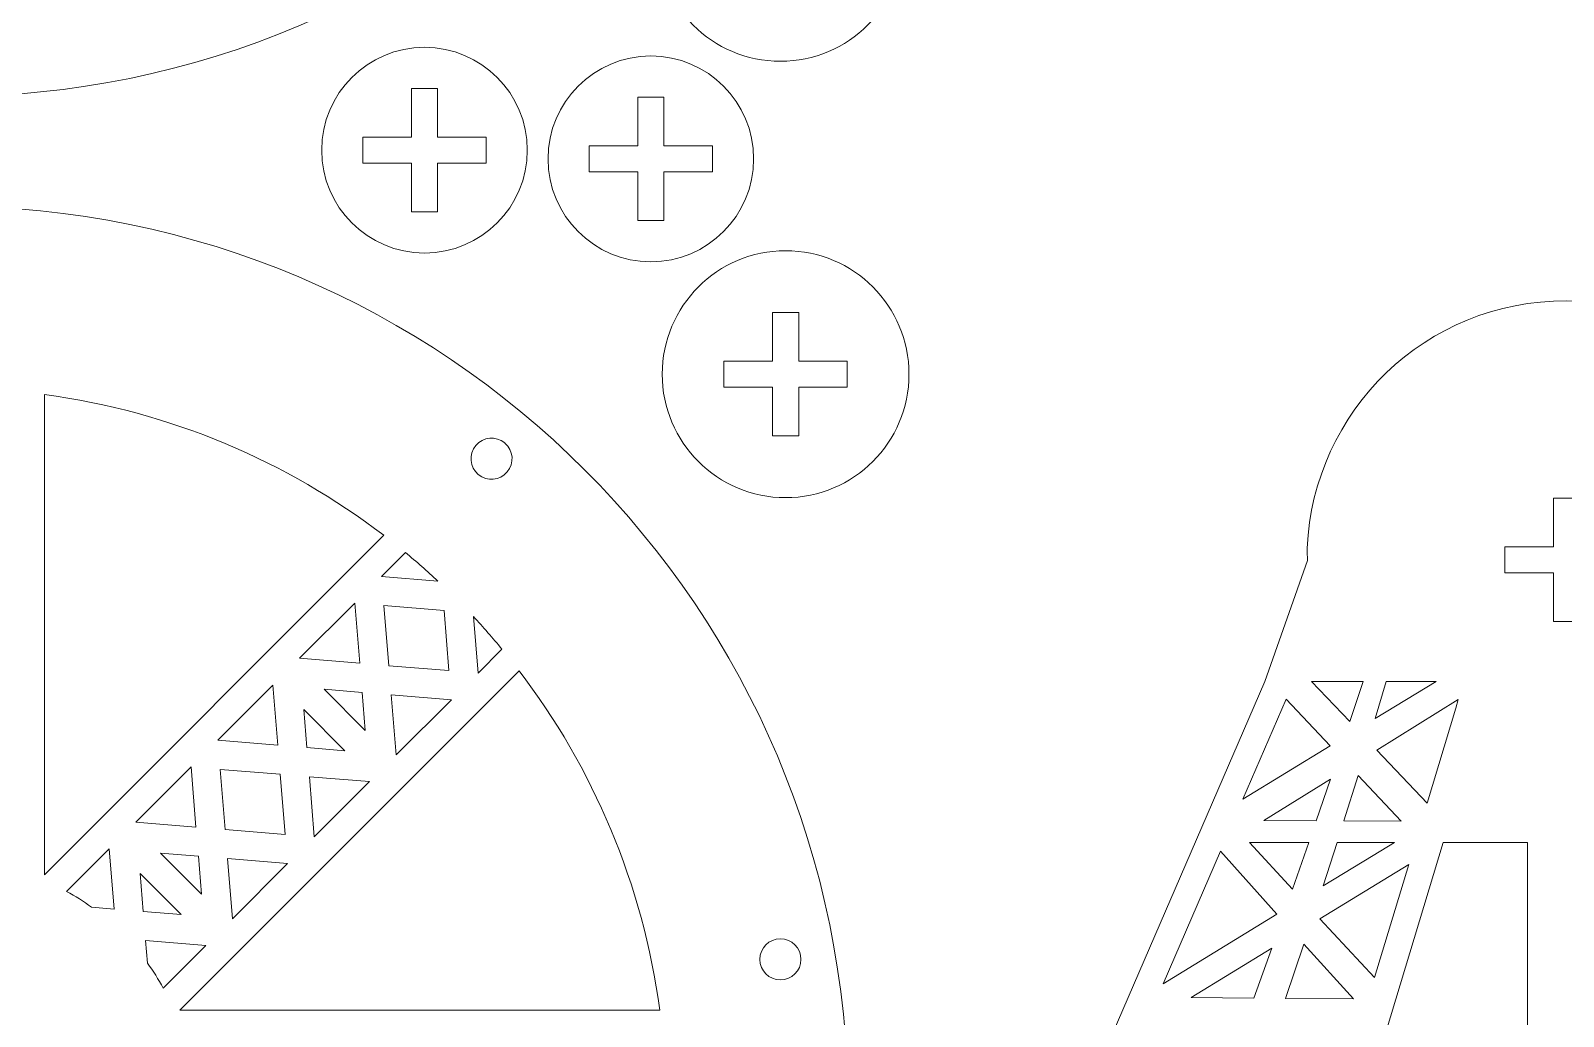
# Model space of a CAD drawing. Header units: millimetres. Extents: x -970 to 970, y -600 to 600.
# Drawn here: x 205.7 to 578.4, y -323.1 to -83.5 of the extents above; entities that cross this region are included whole.
import ezdxf

# ---------------------------------------------------------------- set-up
doc = ezdxf.new("R2010")
doc.units = ezdxf.units.MM
doc.header["$MEASUREMENT"] = 0
doc.layers.add('Camada 1', color=7, linetype='Continuous')

msp = doc.modelspace()

# ---------------------------------------------------------------- linework, layer by layer
at = {"layer": 'Camada 1', "color": 230, "lineweight": 9}
for points, knots in [([(-32.9113, 119.0985), (-32.9113, -1.6723), (64.9923, -99.5767), (185.7621, -99.5775), (185.7621, -99.5775), (306.5329, -99.5784), (404.4373, -1.674), (404.4382, 119.0968), (404.4382, 119.0968), (404.4382, 239.8675), (306.5338, 337.7718), (185.763, 337.7718), (185.763, 337.7718), (64.9931, 337.7718), (-32.9113, 239.8683), (-32.9113, 119.0985)], [0, 0, 0, 0, 0.2, 0.2, 0.2, 0.2, 0.4, 0.4, 0.4, 0.4, 0.6, 0.6, 0.6, 0.6, 1, 1, 1, 1]), ([(387.9927, -90.9812), (404.5611, -90.9813), (417.9926, -77.5499), (417.9927, -60.9813), (417.9927, -60.9813), (417.9927, -44.4128), (404.5613, -30.9813), (387.9928, -30.9813), (387.9928, -30.9813), (371.4243, -30.9813), (357.9928, -44.4127), (357.9928, -60.9812), (357.9928, -60.9812), (357.9928, -77.5496), (371.4242, -90.9811), (387.9927, -90.9812)], [0, 0, 0, 0, 0.2, 0.2, 0.2, 0.2, 0.4, 0.4, 0.4, 0.4, 0.6, 0.6, 0.6, 0.6, 1, 1, 1, 1]), ([(326.4623, -112.5857), (326.4623, -98.7786), (315.2695, -87.5857), (301.4624, -87.5857), (301.4624, -87.5857), (287.6553, -87.5857), (276.4624, -98.7785), (276.4624, -112.5856), (276.4624, -112.5856), (276.4624, -126.3927), (287.6552, -137.5855), (301.4623, -137.5856), (301.4623, -137.5856), (315.2694, -137.5857), (326.4622, -126.3929), (326.4623, -112.5857)], [0, 0, 0, 0, 0.2, 0.2, 0.2, 0.2, 0.4, 0.4, 0.4, 0.4, 0.6, 0.6, 0.6, 0.6, 1, 1, 1, 1]), ([(381.4956, -114.7024), (381.4956, -100.8953), (370.3028, -89.7024), (356.4957, -89.7024), (356.4957, -89.7024), (342.6886, -89.7024), (331.4957, -100.8952), (331.4957, -114.7023), (331.4957, -114.7023), (331.4957, -128.5094), (342.6885, -139.7022), (356.4956, -139.7023), (356.4956, -139.7023), (370.3027, -139.7024), (381.4955, -128.5096), (381.4956, -114.7024)], [0, 0, 0, 0, 0.2, 0.2, 0.2, 0.2, 0.4, 0.4, 0.4, 0.4, 0.6, 0.6, 0.6, 0.6, 1, 1, 1, 1]), ([(304.6374, -109.4107), (304.6374, -109.4107), (316.4624, -109.4107), (316.4624, -109.4107), (316.4624, -109.4107), (316.4624, -109.4107), (316.4624, -115.7607), (316.4624, -115.7607), (316.4624, -115.7607), (316.4624, -115.7607), (304.6374, -115.7607), (304.6374, -115.7607), (304.6374, -115.7607), (304.6374, -115.7607), (304.6374, -127.5857), (304.6374, -127.5857), (304.6374, -127.5857), (304.6374, -127.5857), (298.2874, -127.5857), (298.2874, -127.5857), (298.2874, -127.5857), (298.2874, -127.5857), (298.2874, -115.7607), (298.2874, -115.7607), (298.2874, -115.7607), (298.2874, -115.7607), (286.4624, -115.7607), (286.4624, -115.7607), (286.4624, -115.7607), (286.4624, -115.7607), (286.4624, -109.4107), (286.4624, -109.4107), (286.4624, -109.4107), (286.4624, -109.4107), (298.2874, -109.4107), (298.2874, -109.4107), (298.2874, -109.4107), (298.2874, -109.4107), (298.2874, -97.5857), (298.2874, -97.5857), (298.2874, -97.5857), (298.2874, -97.5857), (304.6374, -97.5857), (304.6374, -97.5857), (304.6374, -97.5857), (304.6374, -97.5857), (304.6374, -109.4107), (304.6374, -109.4107)], [0, 0, 0, 0, 0.07692308, 0.07692308, 0.07692308, 0.07692308, 0.15384615, 0.15384615, 0.15384615, 0.15384615, 0.23076923, 0.23076923, 0.23076923, 0.23076923, 0.30769231, 0.30769231, 0.30769231, 0.30769231, 0.38461538, 0.38461538, 0.38461538, 0.38461538, 0.46153846, 0.46153846, 0.46153846, 0.46153846, 0.53846154, 0.53846154, 0.53846154, 0.53846154, 0.61538462, 0.61538462, 0.61538462, 0.61538462, 0.69230769, 0.69230769, 0.69230769, 0.69230769, 0.76923077, 0.76923077, 0.76923077, 0.76923077, 0.84615385, 0.84615385, 0.84615385, 0.84615385, 1, 1, 1, 1]), ([(359.6707, -111.5274), (359.6707, -111.5274), (371.4957, -111.5274), (371.4957, -111.5274), (371.4957, -111.5274), (371.4957, -111.5274), (371.4957, -117.8774), (371.4957, -117.8774), (371.4957, -117.8774), (371.4957, -117.8774), (359.6707, -117.8774), (359.6707, -117.8774), (359.6707, -117.8774), (359.6707, -117.8774), (359.6707, -129.7024), (359.6707, -129.7024), (359.6707, -129.7024), (359.6707, -129.7024), (353.3207, -129.7024), (353.3207, -129.7024), (353.3207, -129.7024), (353.3207, -129.7024), (353.3207, -117.8774), (353.3207, -117.8774), (353.3207, -117.8774), (353.3207, -117.8774), (341.4957, -117.8774), (341.4957, -117.8774), (341.4957, -117.8774), (341.4957, -117.8774), (341.4957, -111.5274), (341.4957, -111.5274), (341.4957, -111.5274), (341.4957, -111.5274), (353.3207, -111.5274), (353.3207, -111.5274), (353.3207, -111.5274), (353.3207, -111.5274), (353.3207, -99.7024), (353.3207, -99.7024), (353.3207, -99.7024), (353.3207, -99.7024), (359.6707, -99.7024), (359.6707, -99.7024), (359.6707, -99.7024), (359.6707, -99.7024), (359.6707, -111.5274), (359.6707, -111.5274)], [0, 0, 0, 0, 0.07692308, 0.07692308, 0.07692308, 0.07692308, 0.15384615, 0.15384615, 0.15384615, 0.15384615, 0.23076923, 0.23076923, 0.23076923, 0.23076923, 0.30769231, 0.30769231, 0.30769231, 0.30769231, 0.38461538, 0.38461538, 0.38461538, 0.38461538, 0.46153846, 0.46153846, 0.46153846, 0.46153846, 0.53846154, 0.53846154, 0.53846154, 0.53846154, 0.61538462, 0.61538462, 0.61538462, 0.61538462, 0.69230769, 0.69230769, 0.69230769, 0.69230769, 0.76923077, 0.76923077, 0.76923077, 0.76923077, 0.84615385, 0.84615385, 0.84615385, 0.84615385, 1, 1, 1, 1]), ([(-32.9113, -344.8749), (-32.9113, -465.6457), (64.9923, -563.5501), (185.7621, -563.5509), (185.7621, -563.5509), (306.5329, -563.5518), (404.4373, -465.6474), (404.4382, -344.8766), (404.4382, -344.8766), (404.4382, -224.1059), (306.5338, -126.2016), (185.763, -126.2016), (185.763, -126.2016), (64.9931, -126.2016), (-32.9113, -224.1051), (-32.9113, -344.8749)], [0, 0, 0, 0, 0.2, 0.2, 0.2, 0.2, 0.4, 0.4, 0.4, 0.4, 0.6, 0.6, 0.6, 0.6, 1, 1, 1, 1]), ([(389.2627, -197.0261), (405.8311, -197.0262), (419.2626, -183.5948), (419.2627, -167.0262), (419.2627, -167.0262), (419.2627, -150.4577), (405.8313, -137.0262), (389.2628, -137.0262), (389.2628, -137.0262), (372.6943, -137.0262), (359.2628, -150.4576), (359.2628, -167.0261), (359.2628, -167.0261), (359.2628, -183.5945), (372.6942, -197.026), (389.2627, -197.0261)], [0, 0, 0, 0, 0.2, 0.2, 0.2, 0.2, 0.4, 0.4, 0.4, 0.4, 0.6, 0.6, 0.6, 0.6, 1, 1, 1, 1]), ([(392.4378, -170.2012), (392.4378, -170.2012), (392.4378, -182.0261), (392.4378, -182.0261), (392.4378, -182.0261), (392.4378, -182.0261), (386.0878, -182.0261), (386.0878, -182.0261), (386.0878, -182.0261), (386.0878, -182.0261), (386.0878, -170.2012), (386.0878, -170.2012), (386.0878, -170.2012), (386.0878, -170.2012), (374.2628, -170.2012), (374.2628, -170.2012), (374.2628, -170.2012), (374.2628, -170.2012), (374.2628, -163.8512), (374.2628, -163.8512), (374.2628, -163.8512), (374.2628, -163.8512), (386.0878, -163.8512), (386.0878, -163.8512), (386.0878, -163.8512), (386.0878, -163.8512), (386.0878, -152.0262), (386.0878, -152.0262), (386.0878, -152.0262), (386.0878, -152.0262), (392.4378, -152.0262), (392.4378, -152.0262), (392.4378, -152.0262), (392.4378, -152.0262), (392.4378, -163.8512), (392.4378, -163.8512), (392.4378, -163.8512), (392.4378, -163.8512), (404.2627, -163.8512), (404.2627, -163.8512), (404.2627, -163.8512), (404.2627, -163.8512), (404.2627, -170.2012), (404.2627, -170.2012), (404.2627, -170.2012), (404.2627, -170.2012), (392.4378, -170.2012), (392.4378, -170.2012)], [0, 0, 0, 0, 0.07692308, 0.07692308, 0.07692308, 0.07692308, 0.15384615, 0.15384615, 0.15384615, 0.15384615, 0.23076923, 0.23076923, 0.23076923, 0.23076923, 0.30769231, 0.30769231, 0.30769231, 0.30769231, 0.38461538, 0.38461538, 0.38461538, 0.38461538, 0.46153846, 0.46153846, 0.46153846, 0.46153846, 0.53846154, 0.53846154, 0.53846154, 0.53846154, 0.61538462, 0.61538462, 0.61538462, 0.61538462, 0.69230769, 0.69230769, 0.69230769, 0.69230769, 0.76923077, 0.76923077, 0.76923077, 0.76923077, 0.84615385, 0.84615385, 0.84615385, 0.84615385, 1, 1, 1, 1]), ([(209.0351, -171.9832), (239.8011, -176.0851), (268.0262, -188.2108), (291.5487, -206.1799), (291.5487, -206.1799), (291.5487, -206.1799), (209.0351, -288.6935), (209.0351, -288.6935), (209.0351, -288.6935), (209.0351, -288.6935), (209.0351, -171.9832), (209.0351, -171.9832)], [0, 0, 0, 0, 0.25, 0.25, 0.25, 0.25, 0.5, 0.5, 0.5, 0.5, 1, 1, 1, 1]), ([(314.5495, -191.395), (312.4367, -189.6221), (312.1586, -186.4732), (313.9278, -184.3574), (313.9278, -184.3574), (315.697, -182.2416), (318.8453, -181.958), (320.9642, -183.7235), (320.9642, -183.7235), (320.9642, -183.7235), (320.9774, -183.7345), (320.9774, -183.7345), (320.9774, -183.7345), (320.9774, -183.7345), (320.9907, -183.7458), (320.9907, -183.7458), (320.9907, -183.7458), (323.0973, -185.5259), (323.3646, -188.6757), (321.5881, -190.7854), (321.5881, -190.7854), (319.8116, -192.8951), (316.6622, -193.1678), (314.5495, -191.395)], [0, 0, 0, 0, 0.14285714, 0.14285714, 0.14285714, 0.14285714, 0.28571429, 0.28571429, 0.28571429, 0.28571429, 0.42857143, 0.42857143, 0.42857143, 0.42857143, 0.57142857, 0.57142857, 0.57142857, 0.57142857, 0.71428571, 0.71428571, 0.71428571, 0.71428571, 1, 1, 1, 1]), ([(291.0003, -216.1585), (291.0003, -216.1585), (296.8042, -210.3546), (296.8042, -210.3546), (296.8042, -210.3546), (299.5056, -212.5869), (302.1381, -214.8988), (304.6992, -217.2871), (304.6992, -217.2871), (304.6992, -217.2871), (291.0003, -216.1585), (291.0003, -216.1585)], [0, 0, 0, 0, 0.25, 0.25, 0.25, 0.25, 0.5, 0.5, 0.5, 0.5, 1, 1, 1, 1]), ([(271.0941, -236.0647), (271.0941, -236.0647), (284.5112, -222.6476), (284.5112, -222.6476), (284.5112, -222.6476), (284.5112, -222.6476), (285.7159, -237.2694), (285.7159, -237.2694), (285.7159, -237.2694), (285.7159, -237.2694), (271.0941, -236.0647), (271.0941, -236.0647)], [0, 0, 0, 0, 0.25, 0.25, 0.25, 0.25, 0.5, 0.5, 0.5, 0.5, 1, 1, 1, 1]), ([(292.7877, -237.8521), (292.7877, -237.8521), (291.583, -223.2302), (291.583, -223.2302), (291.583, -223.2302), (291.583, -223.2302), (306.2049, -224.4349), (306.2049, -224.4349), (306.2049, -224.4349), (306.2049, -224.4349), (307.4095, -239.0568), (307.4095, -239.0568), (307.4095, -239.0568), (307.4095, -239.0568), (292.7877, -237.8521), (292.7877, -237.8521)], [0, 0, 0, 0, 0.2, 0.2, 0.2, 0.2, 0.4, 0.4, 0.4, 0.4, 0.6, 0.6, 0.6, 0.6, 1, 1, 1, 1]), ([(314.4813, -239.6394), (314.4813, -239.6394), (313.3526, -225.9406), (313.3526, -225.9406), (313.3526, -225.9406), (315.7408, -228.5015), (318.0527, -231.1344), (320.2851, -233.8356), (320.2851, -233.8356), (320.2851, -233.8356), (314.4813, -239.6394), (314.4813, -239.6394)], [0, 0, 0, 0, 0.25, 0.25, 0.25, 0.25, 0.5, 0.5, 0.5, 0.5, 1, 1, 1, 1]), ([(241.9462, -321.6047), (241.9462, -321.6047), (324.4598, -239.0911), (324.4598, -239.0911), (324.4598, -239.0911), (342.4299, -262.6129), (354.5547, -290.839), (358.657, -321.6047), (358.657, -321.6047), (358.657, -321.6047), (241.9462, -321.6047), (241.9462, -321.6047)], [0, 0, 0, 0, 0.25, 0.25, 0.25, 0.25, 0.5, 0.5, 0.5, 0.5, 1, 1, 1, 1]), ([(264.605, -242.5538), (264.605, -242.5538), (265.8098, -257.1757), (265.8098, -257.1757), (265.8098, -257.1757), (265.8098, -257.1757), (251.1878, -255.971), (251.1878, -255.971), (251.1878, -255.971), (251.1878, -255.971), (264.605, -242.5538), (264.605, -242.5538)], [0, 0, 0, 0, 0.25, 0.25, 0.25, 0.25, 0.5, 0.5, 0.5, 0.5, 1, 1, 1, 1]), ([(277.0709, -243.5809), (277.0709, -243.5809), (286.2986, -244.3411), (286.2986, -244.3411), (286.2986, -244.3411), (286.2986, -244.3411), (287.0589, -253.5688), (287.0589, -253.5688), (287.0589, -253.5688), (287.0589, -253.5688), (277.0709, -243.5809), (277.0709, -243.5809)], [0, 0, 0, 0, 0.25, 0.25, 0.25, 0.25, 0.5, 0.5, 0.5, 0.5, 1, 1, 1, 1]), ([(293.3704, -244.9238), (293.3704, -244.9238), (307.9922, -246.1285), (307.9922, -246.1285), (307.9922, -246.1285), (307.9922, -246.1285), (294.575, -259.5457), (294.575, -259.5457), (294.575, -259.5457), (294.575, -259.5457), (293.3704, -244.9238), (293.3704, -244.9238)], [0, 0, 0, 0, 0.25, 0.25, 0.25, 0.25, 0.5, 0.5, 0.5, 0.5, 1, 1, 1, 1]), ([(272.1212, -248.5306), (272.1212, -248.5306), (282.1091, -258.5186), (282.1091, -258.5186), (282.1091, -258.5186), (282.1091, -258.5186), (272.8814, -257.7583), (272.8814, -257.7583), (272.8814, -257.7583), (272.8814, -257.7583), (272.1212, -248.5306), (272.1212, -248.5306)], [0, 0, 0, 0, 0.25, 0.25, 0.25, 0.25, 0.5, 0.5, 0.5, 0.5, 1, 1, 1, 1]), ([(244.6987, -262.4601), (244.6987, -262.4601), (245.9034, -277.0819), (245.9034, -277.0819), (245.9034, -277.0819), (245.9034, -277.0819), (231.2816, -275.8772), (231.2816, -275.8772), (231.2816, -275.8772), (231.2816, -275.8772), (244.6987, -262.4601), (244.6987, -262.4601)], [0, 0, 0, 0, 0.25, 0.25, 0.25, 0.25, 0.5, 0.5, 0.5, 0.5, 1, 1, 1, 1]), ([(251.7705, -263.0427), (251.7705, -263.0427), (266.3923, -264.2474), (266.3923, -264.2474), (266.3923, -264.2474), (266.3923, -264.2474), (267.5971, -278.8692), (267.5971, -278.8692), (267.5971, -278.8692), (267.5971, -278.8692), (252.9752, -277.6645), (252.9752, -277.6645), (252.9752, -277.6645), (252.9752, -277.6645), (251.7705, -263.0427), (251.7705, -263.0427)], [0, 0, 0, 0, 0.2, 0.2, 0.2, 0.2, 0.4, 0.4, 0.4, 0.4, 0.6, 0.6, 0.6, 0.6, 1, 1, 1, 1]), ([(273.4641, -264.8301), (273.4641, -264.8301), (288.086, -266.0348), (288.086, -266.0348), (288.086, -266.0348), (288.086, -266.0348), (274.6688, -279.4519), (274.6688, -279.4519), (274.6688, -279.4519), (274.6688, -279.4519), (273.4641, -264.8301), (273.4641, -264.8301)], [0, 0, 0, 0, 0.25, 0.25, 0.25, 0.25, 0.5, 0.5, 0.5, 0.5, 1, 1, 1, 1]), ([(224.7925, -282.3663), (224.7925, -282.3663), (225.9972, -296.9881), (225.9972, -296.9881), (225.9972, -296.9881), (225.9972, -296.9881), (220.515, -296.5364), (220.515, -296.5364), (220.515, -296.5364), (218.5791, -295.142), (216.5562, -293.8609), (214.4559, -292.7029), (214.4559, -292.7029), (214.4559, -292.7029), (224.7925, -282.3663), (224.7925, -282.3663)], [0, 0, 0, 0, 0.2, 0.2, 0.2, 0.2, 0.4, 0.4, 0.4, 0.4, 0.6, 0.6, 0.6, 0.6, 1, 1, 1, 1]), ([(237.2584, -283.3933), (237.2584, -283.3933), (246.4861, -284.1536), (246.4861, -284.1536), (246.4861, -284.1536), (246.4861, -284.1536), (247.2464, -293.3813), (247.2464, -293.3813), (247.2464, -293.3813), (247.2464, -293.3813), (237.2584, -283.3933), (237.2584, -283.3933)], [0, 0, 0, 0, 0.25, 0.25, 0.25, 0.25, 0.5, 0.5, 0.5, 0.5, 1, 1, 1, 1]), ([(253.5579, -284.7363), (253.5579, -284.7363), (268.1797, -285.941), (268.1797, -285.941), (268.1797, -285.941), (268.1797, -285.941), (254.7626, -299.3582), (254.7626, -299.3582), (254.7626, -299.3582), (254.7626, -299.3582), (253.5579, -284.7363), (253.5579, -284.7363)], [0, 0, 0, 0, 0.25, 0.25, 0.25, 0.25, 0.5, 0.5, 0.5, 0.5, 1, 1, 1, 1]), ([(232.3087, -288.343), (232.3087, -288.343), (242.2967, -298.3311), (242.2967, -298.3311), (242.2967, -298.3311), (242.2967, -298.3311), (233.069, -297.5708), (233.069, -297.5708), (233.069, -297.5708), (233.069, -297.5708), (232.3087, -288.343), (232.3087, -288.343)], [0, 0, 0, 0, 0.25, 0.25, 0.25, 0.25, 0.5, 0.5, 0.5, 0.5, 1, 1, 1, 1]), ([(233.6516, -304.6425), (233.6516, -304.6425), (248.2735, -305.8472), (248.2735, -305.8472), (248.2735, -305.8472), (248.2735, -305.8472), (237.9359, -316.1849), (237.9359, -316.1849), (237.9359, -316.1849), (236.7782, -314.0849), (235.4975, -312.0622), (234.1035, -310.1266), (234.1035, -310.1266), (234.1035, -310.1266), (233.6516, -304.6425), (233.6516, -304.6425)], [0, 0, 0, 0, 0.2, 0.2, 0.2, 0.2, 0.4, 0.4, 0.4, 0.4, 0.6, 0.6, 0.6, 0.6, 1, 1, 1, 1]), ([(392.9994, -309.2169), (392.9994, -311.9783), (390.7608, -314.2168), (387.9994, -314.2168), (387.9994, -314.2168), (385.2379, -314.2168), (382.9994, -311.9782), (382.9994, -309.2169), (382.9994, -309.2169), (382.9994, -306.4555), (385.238, -304.2169), (387.9994, -304.2169), (387.9994, -304.2169), (390.7608, -304.2169), (392.9994, -306.4555), (392.9994, -309.2169)], [0, 0, 0, 0, 0.2, 0.2, 0.2, 0.2, 0.4, 0.4, 0.4, 0.4, 0.6, 0.6, 0.6, 0.6, 1, 1, 1, 1]), ([(185.7632, -319.8765), (199.5703, -319.8765), (210.7632, -331.0694), (210.7632, -344.8765), (210.7632, -344.8765), (210.7631, -358.6836), (199.5702, -369.8765), (185.7631, -369.8764), (185.7631, -369.8764), (171.9561, -369.8763), (160.7633, -358.6834), (160.7633, -344.8763), (160.7633, -344.8763), (160.7633, -331.0693), (171.9562, -319.8765), (185.7632, -319.8765)], [0, 0, 0, 0, 0.2, 0.2, 0.2, 0.2, 0.4, 0.4, 0.4, 0.4, 0.6, 0.6, 0.6, 0.6, 1, 1, 1, 1])]:
    msp.add_open_spline(points, degree=3, knots=knots, dxfattribs=at)
at = {"layer": 'Camada 1', "color": 230, "lineweight": 20}
for points, knots in [([(516.1891, -212.3307), (516.1891, -212.3307), (505.761, -241.686), (505.761, -241.686), (505.761, -241.686), (505.761, -241.686), (445.8391, -380.3067), (445.8391, -380.3067), (445.8391, -380.3067), (445.8391, -380.3067), (442.335, -380.3067), (442.335, -380.3067), (442.335, -380.3067), (442.335, -380.3067), (352.7651, -517.5432), (352.7651, -517.5432), (352.7651, -517.5432), (352.7651, -517.5432), (352.7651, -535.2789), (352.7651, -535.2789), (352.7651, -535.2789), (352.7651, -535.2789), (355.9432, -535.2789), (355.9432, -535.2789), (355.9432, -535.2789), (355.9432, -535.2789), (355.9432, -543.5607), (355.9432, -543.5607), (355.9432, -543.5607), (355.9432, -543.5607), (352.7651, -543.5607), (352.7651, -543.5607), (352.7651, -543.5607), (352.7651, -543.5607), (352.7651, -550.4198), (352.7651, -550.4198), (352.7651, -550.4198), (352.7651, -550.4198), (372.9432, -550.4198), (372.9432, -550.4198), (372.9432, -550.4198), (372.9432, -550.4198), (372.9432, -547.2448), (372.9432, -547.2448), (372.9432, -547.2448), (372.9432, -547.2448), (412.9432, -547.2448), (412.9432, -547.2448), (412.9432, -547.2448), (412.9432, -547.2448), (412.9432, -550.4198), (412.9432, -550.4198), (412.9432, -550.4198), (412.9432, -550.4198), (745.0832, -550.4198), (745.0832, -550.4198), (745.0832, -550.4198), (745.0832, -550.4198), (745.0832, -547.2448), (745.0832, -547.2448), (745.0832, -547.2448), (745.0832, -547.2448), (785.0832, -547.2448), (785.0832, -547.2448), (785.0832, -547.2448), (785.0832, -547.2448), (785.0832, -550.4198), (785.0832, -550.4198), (785.0832, -550.4198), (785.0832, -550.4198), (805.2582, -550.4198), (805.2582, -550.4198), (805.2582, -550.4198), (805.2582, -550.4198), (805.2582, -543.5607), (805.2582, -543.5607), (805.2582, -543.5607), (805.2582, -543.5607), (802.0832, -543.5607), (802.0832, -543.5607), (802.0832, -543.5607), (802.0832, -543.5607), (802.0832, -535.2789), (802.0832, -535.2789), (802.0832, -535.2789), (802.0832, -535.2789), (805.2582, -535.2789), (805.2582, -535.2789), (805.2582, -535.2789), (805.2582, -535.2789), (805.2582, -517.5432), (805.2582, -517.5432), (805.2582, -517.5432), (805.2582, -517.5432), (715.6883, -380.3067), (715.6883, -380.3067), (715.6883, -380.3067), (715.6883, -380.3067), (712.1842, -380.3067), (712.1842, -380.3067), (712.1842, -380.3067), (712.1842, -380.3067), (652.2623, -241.686), (652.2623, -241.686), (652.2623, -241.686), (652.2623, -241.686), (642.0795, -212.3307), (642.0795, -212.3307), (642.0795, -212.3307), (642.0795, -177.452), (613.5, -149.1773), (579.1343, -149.1773), (579.1343, -149.1773), (544.7686, -149.1773), (517.6499, -175.8131), (516.0537, -209.2706), (516.0537, -209.2706), (516.0053, -210.2846), (516.1891, -211.3048), (516.1891, -212.3307)], [0, 0, 0, 0, 0.03225806, 0.03225806, 0.03225806, 0.03225806, 0.06451613, 0.06451613, 0.06451613, 0.06451613, 0.09677419, 0.09677419, 0.09677419, 0.09677419, 0.12903226, 0.12903226, 0.12903226, 0.12903226, 0.16129032, 0.16129032, 0.16129032, 0.16129032, 0.19354839, 0.19354839, 0.19354839, 0.19354839, 0.22580645, 0.22580645, 0.22580645, 0.22580645, 0.25806452, 0.25806452, 0.25806452, 0.25806452, 0.29032258, 0.29032258, 0.29032258, 0.29032258, 0.32258065, 0.32258065, 0.32258065, 0.32258065, 0.35483871, 0.35483871, 0.35483871, 0.35483871, 0.38709677, 0.38709677, 0.38709677, 0.38709677, 0.41935484, 0.41935484, 0.41935484, 0.41935484, 0.4516129, 0.4516129, 0.4516129, 0.4516129, 0.48387097, 0.48387097, 0.48387097, 0.48387097, 0.51612903, 0.51612903, 0.51612903, 0.51612903, 0.5483871, 0.5483871, 0.5483871, 0.5483871, 0.58064516, 0.58064516, 0.58064516, 0.58064516, 0.61290323, 0.61290323, 0.61290323, 0.61290323, 0.64516129, 0.64516129, 0.64516129, 0.64516129, 0.67741935, 0.67741935, 0.67741935, 0.67741935, 0.70967742, 0.70967742, 0.70967742, 0.70967742, 0.74193548, 0.74193548, 0.74193548, 0.74193548, 0.77419355, 0.77419355, 0.77419355, 0.77419355, 0.80645161, 0.80645161, 0.80645161, 0.80645161, 0.83870968, 0.83870968, 0.83870968, 0.83870968, 0.87096774, 0.87096774, 0.87096774, 0.87096774, 0.90322581, 0.90322581, 0.90322581, 0.90322581, 0.93548387, 0.93548387, 0.93548387, 0.93548387, 1, 1, 1, 1]), ([(582.3092, -197.1229), (582.3092, -197.1229), (582.3092, -208.9479), (582.3092, -208.9479), (582.3092, -208.9479), (582.3092, -208.9479), (594.1342, -208.9479), (594.1342, -208.9479), (594.1342, -208.9479), (594.1342, -208.9479), (594.1342, -215.2979), (594.1342, -215.2979), (594.1342, -215.2979), (594.1342, -215.2979), (582.3092, -215.2979), (582.3092, -215.2979), (582.3092, -215.2979), (582.3092, -215.2979), (582.3092, -227.1229), (582.3092, -227.1229), (582.3092, -227.1229), (582.3092, -227.1229), (575.9592, -227.1229), (575.9592, -227.1229), (575.9592, -227.1229), (575.9592, -227.1229), (575.9592, -215.2979), (575.9592, -215.2979), (575.9592, -215.2979), (575.9592, -215.2979), (564.1343, -215.2979), (564.1343, -215.2979), (564.1343, -215.2979), (564.1343, -215.2979), (564.1343, -208.9479), (564.1343, -208.9479), (564.1343, -208.9479), (564.1343, -208.9479), (575.9592, -208.9479), (575.9592, -208.9479), (575.9592, -208.9479), (575.9592, -208.9479), (575.9592, -197.1229), (575.9592, -197.1229), (575.9592, -197.1229), (575.9592, -197.1229), (582.3092, -197.1229), (582.3092, -197.1229)], [0, 0, 0, 0, 0.07692308, 0.07692308, 0.07692308, 0.07692308, 0.15384615, 0.15384615, 0.15384615, 0.15384615, 0.23076923, 0.23076923, 0.23076923, 0.23076923, 0.30769231, 0.30769231, 0.30769231, 0.30769231, 0.38461538, 0.38461538, 0.38461538, 0.38461538, 0.46153846, 0.46153846, 0.46153846, 0.46153846, 0.53846154, 0.53846154, 0.53846154, 0.53846154, 0.61538462, 0.61538462, 0.61538462, 0.61538462, 0.69230769, 0.69230769, 0.69230769, 0.69230769, 0.76923077, 0.76923077, 0.76923077, 0.76923077, 0.84615385, 0.84615385, 0.84615385, 0.84615385, 1, 1, 1, 1]), ([(529.6607, -241.6861), (529.6607, -241.6861), (526.4226, -251.4447), (526.4226, -251.4447), (526.4226, -251.4447), (526.4226, -251.4447), (517.1379, -241.686), (517.1379, -241.686), (517.1379, -241.686), (517.1379, -241.686), (529.6607, -241.6861), (529.6607, -241.6861)], [0, 0, 0, 0, 0.25, 0.25, 0.25, 0.25, 0.5, 0.5, 0.5, 0.5, 1, 1, 1, 1]), ([(535.2755, -241.686), (535.2755, -241.686), (547.4362, -241.6861), (547.4362, -241.6861), (547.4362, -241.6861), (547.4362, -241.6861), (532.6378, -250.6757), (532.6378, -250.6757), (532.6378, -250.6757), (532.6378, -250.6757), (535.2755, -241.686), (535.2755, -241.686)], [0, 0, 0, 0, 0.25, 0.25, 0.25, 0.25, 0.5, 0.5, 0.5, 0.5, 1, 1, 1, 1]), ([(510.9477, -245.9987), (510.9477, -245.9987), (521.6712, -257.344), (521.6712, -257.344), (521.6712, -257.344), (521.6712, -257.344), (500.462, -270.268), (500.462, -270.268), (500.462, -270.268), (500.462, -270.268), (510.9477, -245.9987), (510.9477, -245.9987)], [0, 0, 0, 0, 0.25, 0.25, 0.25, 0.25, 0.5, 0.5, 0.5, 0.5, 1, 1, 1, 1]), ([(533.043, -258.4025), (533.043, -258.4025), (552.8111, -246.0708), (552.8111, -246.0708), (552.8111, -246.0708), (552.8111, -246.0708), (552.2289, -248.1861), (552.2289, -248.1861), (552.2289, -248.1861), (552.2289, -248.1861), (545.2597, -271.2431), (545.2597, -271.2431), (545.2597, -271.2431), (545.2597, -271.2431), (533.043, -258.4025), (533.043, -258.4025)], [0, 0, 0, 0, 0.2, 0.2, 0.2, 0.2, 0.4, 0.4, 0.4, 0.4, 0.6, 0.6, 0.6, 0.6, 1, 1, 1, 1]), ([(528.4571, -264.5194), (528.4571, -264.5194), (538.9374, -275.6059), (538.9374, -275.6059), (538.9374, -275.6059), (538.9374, -275.6059), (525.0293, -275.5619), (525.0293, -275.5619), (525.0293, -275.5619), (525.0293, -275.5619), (528.4571, -264.5194), (528.4571, -264.5194)], [0, 0, 0, 0, 0.25, 0.25, 0.25, 0.25, 0.5, 0.5, 0.5, 0.5, 1, 1, 1, 1]), ([(521.7133, -265.453), (521.7133, -265.453), (518.2791, -275.5377), (518.2791, -275.5377), (518.2791, -275.5377), (518.2791, -275.5377), (505.5761, -275.4976), (505.5761, -275.4976), (505.5761, -275.4976), (505.5761, -275.4976), (521.7133, -265.453), (521.7133, -265.453)], [0, 0, 0, 0, 0.25, 0.25, 0.25, 0.25, 0.5, 0.5, 0.5, 0.5, 1, 1, 1, 1]), ([(494.9835, -282.948), (494.9835, -282.948), (508.6972, -298.2671), (508.6972, -298.2671), (508.6972, -298.2671), (508.6972, -298.2671), (481.049, -315.1996), (481.049, -315.1996), (481.049, -315.1996), (481.049, -315.1996), (494.9835, -282.948), (494.9835, -282.948)], [0, 0, 0, 0, 0.25, 0.25, 0.25, 0.25, 0.5, 0.5, 0.5, 0.5, 1, 1, 1, 1]), ([(516.4506, -280.8601), (516.4506, -280.8601), (512.5294, -292.1681), (512.5294, -292.1681), (512.5294, -292.1681), (512.5294, -292.1681), (502.0424, -280.8601), (502.0424, -280.8601), (502.0424, -280.8601), (502.0424, -280.8601), (516.4506, -280.8601), (516.4506, -280.8601)], [0, 0, 0, 0, 0.25, 0.25, 0.25, 0.25, 0.5, 0.5, 0.5, 0.5, 1, 1, 1, 1]), ([(549.1433, -280.8601), (549.1433, -280.8601), (569.6415, -280.8601), (569.6415, -280.8601), (569.6415, -280.8601), (569.6415, -280.8601), (569.6415, -380.3067), (569.6415, -380.3067), (569.6415, -380.3067), (569.6415, -380.3067), (519.0843, -380.3067), (519.0843, -380.3067), (519.0843, -380.3067), (519.0843, -380.3067), (549.1433, -280.8601), (549.1433, -280.8601)], [0, 0, 0, 0, 0.2, 0.2, 0.2, 0.2, 0.4, 0.4, 0.4, 0.4, 0.6, 0.6, 0.6, 0.6, 1, 1, 1, 1]), ([(523.354, -280.8601), (523.354, -280.8601), (537.2824, -280.8601), (537.2824, -280.8601), (537.2824, -280.8601), (537.2824, -280.8601), (532.159, -283.9583), (532.159, -283.9583), (532.159, -283.9583), (532.159, -283.9583), (519.9747, -291.3727), (519.9747, -291.3727), (519.9747, -291.3727), (519.9747, -291.3727), (523.354, -280.8601), (523.354, -280.8601)], [0, 0, 0, 0, 0.2, 0.2, 0.2, 0.2, 0.4, 0.4, 0.4, 0.4, 0.6, 0.6, 0.6, 0.6, 1, 1, 1, 1]), ([(540.7593, -286.1321), (540.7593, -286.1321), (532.4414, -313.6511), (532.4414, -313.6511), (532.4414, -313.6511), (532.4414, -313.6511), (519.1835, -299.3486), (519.1835, -299.3486), (519.1835, -299.3486), (519.1835, -299.3486), (540.7593, -286.1321), (540.7593, -286.1321)], [0, 0, 0, 0, 0.25, 0.25, 0.25, 0.25, 0.5, 0.5, 0.5, 0.5, 1, 1, 1, 1]), ([(515.2884, -305.5256), (515.2884, -305.5256), (527.3686, -318.8391), (527.3686, -318.8391), (527.3686, -318.8391), (527.3686, -318.8391), (510.7666, -318.6994), (510.7666, -318.6994), (510.7666, -318.6994), (510.7666, -318.6994), (515.2884, -305.5256), (515.2884, -305.5256)], [0, 0, 0, 0, 0.25, 0.25, 0.25, 0.25, 0.5, 0.5, 0.5, 0.5, 1, 1, 1, 1]), ([(507.4777, -306.5142), (507.4777, -306.5142), (503.1266, -318.6349), (503.1266, -318.6349), (503.1266, -318.6349), (503.1266, -318.6349), (487.8926, -318.5077), (487.8926, -318.5077), (487.8926, -318.5077), (487.8926, -318.5077), (507.4777, -306.5142), (507.4777, -306.5142)], [0, 0, 0, 0, 0.25, 0.25, 0.25, 0.25, 0.5, 0.5, 0.5, 0.5, 1, 1, 1, 1])]:
    msp.add_open_spline(points, degree=3, knots=knots, dxfattribs=at)

doc.saveas('drawing.dxf')
